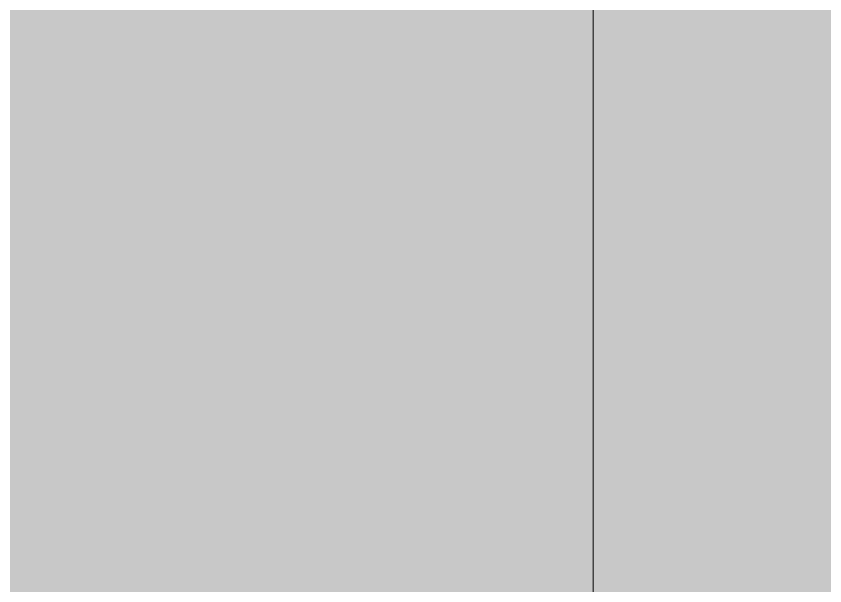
# Model space of a CAD drawing. Header units: millimetres. Extents: x -10000 to 17313, y -20500 to 26852.
# Drawn here: x -47 to 18.8, y 1984.6 to 2031 of the extents above; entities that cross this region are included whole.
import ezdxf
from ezdxf.enums import TextEntityAlignment as Align

# ---------------------------------------------------------------- set-up
doc = ezdxf.new("R2010")
doc.units = ezdxf.units.MM
doc.set_wipeout_variables(frame=1)
doc.layers.get('0').update_dxf_attribs({"color": 171})
doc.layers.add('Техника. Кран LR 1700', color=250, linetype='Continuous')
doc.layers.add('Техника. Кран LR 1700 Штриховка', color=7, linetype='Continuous', true_color=0xffd147)
doc.styles.add('arial', font='arial.ttf')

# ---------------------------------------------------------------- blocks, each defined once
blk = doc.blocks.new('LR 1700-1-20241005.095652')
at = {"color": 0, "linetype": 'ByBlock', "lineweight": -2, "transparency": 16777216}
blk.add_wipeout([(-1515, 1449), (1515, 1449), (1515, 1569), (-1515, 1569)], dxfattribs=at)
at = {"layer": 'Техника. Кран LR 1700 Штриховка', "transparency": 16777216}
h = blk.add_hatch(color=256, dxfattribs=at)
h.dxf.hatch_style = 1
h.set_gradient(color1=(173, 173, 173), color2=(214, 214, 214), tint=1, name='CYLINDER')
h.paths.add_polyline_path([(-1515, 1569), (-1515, 1449), (1515, 1449), (1515, 1569)])
blk = doc.blocks.new('LR 1700-1-20241005.105725')
at = {"color": 0, "linetype": 'ByBlock', "lineweight": -2, "transparency": 16777216}
blk.add_lwpolyline([(-2160.18, 3972.746, 0), (-2216.316, 4093.131, 0.291473)], format="xyb", dxfattribs=at)
blk = doc.blocks.new('*U324')
at = {"color": 0, "linetype": 'ByBlock', "lineweight": -2, "transparency": 16777216}
blk.add_blockref('LR 1700-1-20241005.095652', (0, 495), dxfattribs=at)
blk.add_blockref('LR 1700-1-20241005.105725', (0, 0), dxfattribs=at)
at = {"color": 0, "linetype": 'ByBlock', "lineweight": 5, "transparency": 16777216}
blk.add_lwpolyline([(0, 0), (0, 5600)], dxfattribs=at)
at = {"layer": 'Defpoints', "color": 250, "linetype": 'ByBlock', "lineweight": -2, "transparency": 16777216, "style": 'arial', "width": 0.8}
blk.add_attdef('МАРКА', text='', height=250, dxfattribs=at).set_placement((-4103.489, 3624.223), align=Align.MIDDLE_CENTER)

msp = doc.modelspace()

# ---------------------------------------------------------------- block references
at = {"layer": 'Техника. Кран LR 1700'}
msp.add_blockref('*U324', (0, 0), dxfattribs=at)

doc.saveas('drawing.dxf')
